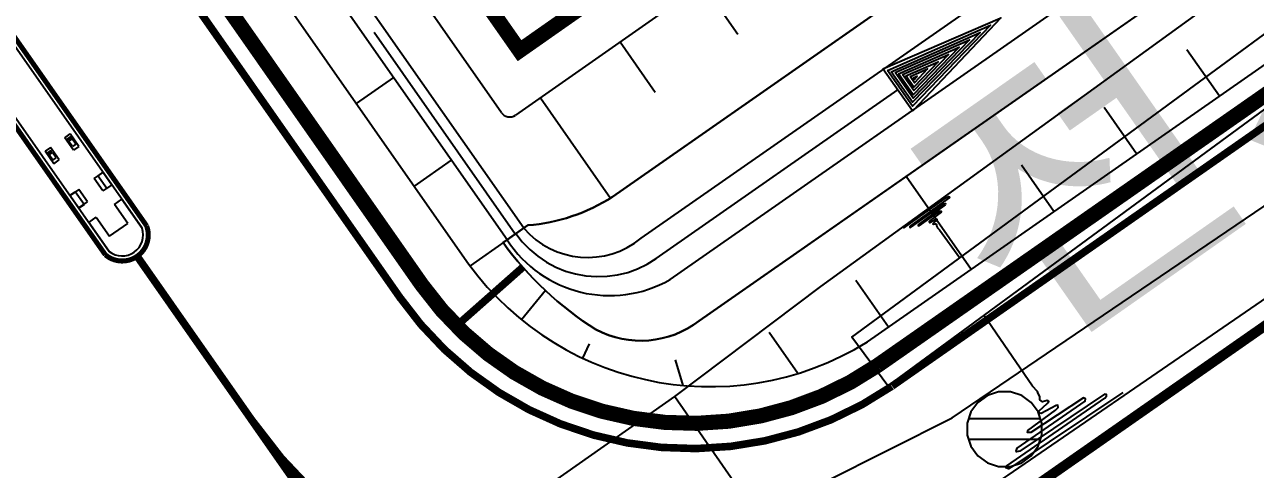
# Model space of a CAD drawing. Header units: millimetres. Extents: x 152904052 to 153933663, y 538271515 to 539240469.
# Drawn here: x 153435995 to 153460405, y 538551338 to 538560153 of the extents above; entities that cross this region are included whole.
import ezdxf
from ezdxf.enums import TextEntityAlignment as Align

# ---------------------------------------------------------------- set-up
doc = ezdxf.new("R2010")
doc.units = ezdxf.units.MM
doc.layers.add('SCHM', color=9, linetype='Continuous')
doc.layers.add('TEXT', color=7, linetype='Continuous')
doc.styles.get("Standard").update_dxf_attribs({"font": 'GulimChe.ttf'})

msp = doc.modelspace()

# ---------------------------------------------------------------- linework, layer by layer
at = {"layer": 'SCHM'}
for p, q in [((153447653.7, 538556740.9), (153501257.3, 538594112.2)), ((153448225.8, 538555920.7), (153501844.5, 538593303.3)), ((153448799.4, 538555101.6), (153503195.3, 538593026)), ((153449372.9, 538554282.4), (153503421.5, 538591964.6)), ((153445893.2, 538556118.7), (153426530.2, 538583771.9)), ((153445565.5, 538555889.3), (153426202.5, 538583542.5)), ((153452713.3, 538553869.1), (153485446.2, 538576697.9)), ((153449443.5, 538560959.4), (153450142.4, 538559961.3)), ((153447805.2, 538559812.3), (153448502.9, 538558815.8)), ((153459690.4, 538558735.1), (153459045.7, 538559655.9)), ((153442577.5, 538558588.2), (153443314.4, 538559104.2)), ((153446223.7, 538558704.9), (153447616.9, 538556715.2)), ((153458050, 538557591), (153457405.1, 538558511.9)), ((153436789.5, 538557911.7), (153436895.3, 538557985.8)), ((153436961.5, 538557665.9), (153436789.5, 538557911.7)), ((153436908.7, 538557932.1), (153436839.1, 538557883.3)), ((153436903.1, 538557866), (153436839.1, 538557883.3)), ((153436937.9, 538557890.4), (153436868.3, 538557841.6)), ((153436941.2, 538557737.5), (153436868.3, 538557841.6)), ((153437067.4, 538557740.1), (153436895.3, 538557985.8)), ((153436903.1, 538557866), (153436908.7, 538557932.1)), ((153437010.8, 538557786.2), (153436937.9, 538557890.4)), ((153436509.7, 538557715.8), (153436403.8, 538557641.7)), ((153436575.9, 538557395.9), (153436403.8, 538557641.7)), ((153436449.7, 538557610.7), (153436519.4, 538557659.5)), ((153436513.8, 538557593.4), (153436449.7, 538557610.7)), ((153436478.9, 538557569), (153436548.6, 538557617.8)), ((153436681.8, 538557470), (153436509.7, 538557715.8)), ((153436513.8, 538557593.4), (153436519.4, 538557659.5)), ((153436621.5, 538557513.7), (153436548.6, 538557617.8)), ((153437010.8, 538557786.2), (153436941.2, 538557737.5)), ((153437067.4, 538557740.1), (153436961.5, 538557665.9)), ((153436551.9, 538557464.9), (153436478.9, 538557569)), ((153436551.9, 538557464.9), (153436621.5, 538557513.7)), ((153436575.9, 538557395.9), (153436681.8, 538557470)), ((153443724.6, 538556949.9), (153444461.6, 538557465.9)), ((153456409.5, 538556446.9), (153455764.6, 538557367.9)), ((153437376.7, 538557102.1), (153437550.8, 538557224)), ((153437548, 538557228.1), (153437445.6, 538557156.4)), ((153437623.4, 538556902.5), (153437445.6, 538557156.4)), ((153437725.8, 538556974.2), (153437548, 538557228.1)), ((153454769.1, 538555302.8), (153453479, 538557145.2)), ((153437069.6, 538556887), (153436895.5, 538556765.2)), ((153437241.6, 538556641.3), (153437069.6, 538556887)), ((153437548.8, 538556856.4), (153437376.7, 538557102.1)), ((153437722.9, 538556978.3), (153437548.8, 538556856.4)), ((153437623.4, 538556902.5), (153437725.8, 538556974.2)), ((153436892.6, 538556769.3), (153436995, 538556840.9)), ((153437070.4, 538556515.3), (153436892.6, 538556769.3)), ((153437172.8, 538556587), (153436995, 538556840.9)), ((153437067.6, 538556519.4), (153437241.6, 538556641.3)), ((153437776.2, 538556588.3), (153437923.6, 538556691.6)), ((153437923.6, 538556691.6), (153438325.1, 538556118.2)), ((153437172.8, 538556587), (153437070.4, 538556515.3)), ((153438040, 538556211.5), (153437776.2, 538556588.3)), ((153437268.3, 538556232.7), (153437415.8, 538556335.9)), ((153437669.8, 538555659.3), (153437268.3, 538556232.7)), ((153437415.8, 538556335.9), (153437679.6, 538555959.1)), ((153437679.6, 538555959.1), (153438040, 538556211.5)), ((153445483.6, 538555831.9), (153445975.2, 538556176.2)), ((153445565.5, 538555889.3), (153444828.5, 538555373.3)), ((153453128.6, 538554158.7), (153452483.5, 538555080)), ((153446323, 538554883.6), (153445851.7, 538554303.3)), ((153451330.6, 538553239.7), (153450764.2, 538554048.6)), ((153447191.5, 538553826.5), (153447058.3, 538553544.3)), ((153449055.9, 538553001.4), (153448901.6, 538553512))]:
    msp.add_line(p, q, dxfattribs=at)
for points in [[(153309206.5, 538922882.6), (153362041.8, 538959878.3), (153517431.3, 538737959.2), (153500636.4, 538637005.7), (153497846.8, 538615992.3), (153507779.6, 538601806.8), (153445728.8, 538558358.4)], [(153451868.5, 538551091.5), (153454391.5, 538552358.5), (153470526.5, 538563303.6), (153481348.5, 538570923.6), (153502160.5, 538585055.6), (153505944.5, 538587988.6), (153507722.5, 538589393.6), (153509438.5, 538591417.6), (153510699.5, 538594186.6), (153511447.5, 538597181.6), (153512171.5, 538599395.6), (153512918.5, 538600455.6), (153513448.5, 538601437.6), (153514058.5, 538602557.6), (153514256.5, 538608048.6), (153514491.5, 538611342.6), (153514413.5, 538614092.6), (153514491.5, 538616685.6), (153515258.5, 538620161.6), (153515966.5, 538622249.6), (153516831.4, 538623997.6), (153518565.4, 538625577.6), (153523027.4, 538629957.6)], [(153445450.3, 538558407.5), (153427152.3, 538584539.8)], [(153425309.4, 538583249.4), (153444629.2, 538555657.9)], [(153442926.5, 538560000.2), (153445724.3, 538556004.5)], [(153448519.7, 538555517.1), (153453310.7, 538558859.5)], [(153453423.5, 538556116.1), (153454281.5, 538556724.6), (153454317.5, 538556748.1), (153454338, 538556739.3), (153454331.4, 538556722.8), (153453564.5, 538556165.3), (153453551.5, 538556149.8), (153453553.5, 538556135.7), (153453567.7, 538556134.6), (153454229.7, 538556602.9), (153454257.1, 538556609.7), (153454260.2, 538556605.5), (153454252.4, 538556580.4), (153453721.8, 538556192.8), (153453718.9, 538556174.4), (153453735.4, 538556167.7), (153454145.8, 538556452.8), (153454172.6, 538556455.1), (153454171.1, 538556438.8), (153453954.4, 538556270.8), (153453933.7, 538556248.3), (153453938, 538556230.6), (153453949.7, 538556232.9), (153454068.2, 538556299), (153454086, 538556294.6), (153454083.7, 538556279.9), (153454021.9, 538556219.3), (153454009.5, 538556203.2), (153454023.8, 538556195), (153454060.8, 538556207.5), (153454080.5, 538556191.5), (153454082, 538556164.3), (153454095, 538556141.1), (153454102, 538556125.8), (153454142.9, 538556084.1), (153454543.6, 538555531.1)], [(153445738, 538556010.1), (153445865.1, 538555846.3), (153446011.7, 538555696.2), (153446171, 538555563.3), (153446345.1, 538555444.8), (153446530.1, 538555346.4), (153446723.1, 538555266.1), (153446923, 538555211.3), (153447128.2, 538555172.7), (153447337.6, 538555157.7), (153447546.5, 538555167.2), (153447751.1, 538555194.5), (153447957.2, 538555243.4), (153448152.4, 538555313.8), (153448339.5, 538555407.6), (153448519.7, 538555517.1)], [(153457773.6, 538552863.3), (153455597.2, 538551402.2), (153455505.8, 538551345.9), (153455455.4, 538551369.2), (153455472.9, 538551409.8), (153457419.3, 538552749.6), (153457452.5, 538552787.4), (153457448.5, 538552822.6), (153457413.2, 538552826.3), (153455734, 538551702.1), (153455665.3, 538551686.8), (153455657.9, 538551697.6), (153455678.8, 538551759.6), (153457025.5, 538552691.3), (153457034, 538552736.9), (153456993.4, 538552754.6), (153455952.4, 538552070.7), (153455885.8, 538552066.7), (153455890.5, 538552107), (153456441.1, 538552511.9), (153456494.1, 538552566.4), (153456484.6, 538552610.9), (153456455.2, 538552605.9), (153456155.9, 538552448.7), (153456111.7, 538552461), (153456118.4, 538552497.4), (153456276.3, 538552644.3), (153456308.2, 538552683.8), (153456273, 538552705.1), (153456180, 538552676.4), (153456132, 538552717.3), (153456130, 538552785.4), (153456099.1, 538552843.9), (153456082.6, 538552882.5), (153455983.4, 538552988.9), (153455020.4, 538554392.5)], [(153454709.3, 538552347.8), (153456148.4, 538552347.8)], [(153454706.5, 538551934.5), (153456151.2, 538551934.5)]]:
    msp.add_lwpolyline(points, dxfattribs=at)
for points, const_width in [([(153516377.8, 538737720.2), (153499645.1, 538637137.3), (153487684.3, 538628762.3), (153506386.8, 538602052.4), (153445810.6, 538559636.4), (153427681.5, 538585527.4, 0.4141458), (153426288.9, 538585772.8), (153424446.1, 538584482.4, 0.4142136), (153424200.5, 538583089.7), (153443870.2, 538554998.6, 0.4088796), (153452912.1, 538553398.1), (153485721, 538576279.9), (153508667.6, 538588016.3)], 300), ([(153443428.6, 538554757.1, 0.4111623), (153453191.1, 538552983.2)], 150)]:
    msp.add_lwpolyline(points, format="xyb", dxfattribs=dict(at, const_width=const_width))
for points in [[(153501701.1, 538594421.6), (153447653.7, 538556740.9, -0.1251391), (153445975.2, 538556176.2), (153445565.5, 538555889.3)], [(153494494.8, 538585741), (153449372.9, 538554282.4, -0.2938498), (153447324.7, 538554108.7, -0.0942015), (153445483.6, 538555831.9, -4.9618024)], [(153445483.6, 538555831.9, 0.0942015), (153447324.7, 538554108.7, 0.2938498), (153449372.9, 538554282.4)]]:
    msp.add_lwpolyline(points, format="xyb", dxfattribs=at)
at = {"layer": 'SCHM', "ltscale": 0.3, "const_width": 200}
msp.add_lwpolyline([(153454400.7, 538549864.4), (153508810.6, 538587811.3)], dxfattribs=at)
at = {"layer": 'SCHM', "const_width": 150}
for points in [[(153443460.6, 538554711.8), (153422930.6, 538584031.7)], [(153453198.1, 538552988), (153486007, 538575869.8)], [(153438226.9, 538555561.1), (153440717.1, 538552004.7)]]:
    msp.add_lwpolyline(points, dxfattribs=at)
at = {"layer": 'SCHM'}
for points, const_width in [([(153428476.4, 538570357.9, 0.7729917), (153427657.3, 538569784.3), (153437595.7, 538555590.9, 0.7729917), (153438414.8, 538556164.5)], 100), ([(153454399.6, 538549865.9), (153446212.7, 538544156.2), (153440487.7, 538552332.4, 0.4136664)], 150)]:
    msp.add_lwpolyline(points, format="xyb", close=True, dxfattribs=dict(at, const_width=const_width))
msp.add_lwpolyline([(153428402.3, 538570289.5, 0.75), (153427747, 538569830.6), (153437669.8, 538555659.3, 0.75), (153438325.1, 538556118.2)], format="xyb", close=True, dxfattribs=at)
for points in [[(153453018.7, 538559276.5), (153455342.5, 538560277.9), (153455359.1, 538560289.6), (153453616.7, 538558452.1), (153453602.8, 538558442.4), (153453018.7, 538559276.5)], [(153453110.8, 538559245.7), (153455150.6, 538560143.6), (153453605.3, 538558539.4), (153453110.8, 538559245.7)], [(153453179.2, 538559219), (153454944.8, 538559999.5), (153453603.6, 538558612.8), (153453179.2, 538559219)], [(153453259.5, 538559204.8), (153454736.3, 538559853.5), (153453617.8, 538558693.2), (153453259.5, 538559204.8)], [(153453326, 538559180.9), (153454527.8, 538559707.5), (153453615.3, 538558761.9), (153453326, 538559180.9)], [(153453408.3, 538559164), (153454319.2, 538559561.5), (153453632.2, 538558844.2), (153453408.3, 538559164)], [(153453472, 538559138.1), (153454113.5, 538559417.4), (153453627.7, 538558915.7), (153453472, 538559138.1)], [(153453555.1, 538559125.9), (153453903, 538559274.1), (153453641.9, 538558996), (153453555.1, 538559125.9)], [(153453618.8, 538559100), (153453694.5, 538559128.1), (153453642.2, 538559066.7), (153453618.8, 538559100)], [(153455311.5, 538552877.1), (153455088.3, 538552804.6), (153454898.5, 538552666.7), (153454760.6, 538552476.9), (153454688.1, 538552253.7), (153454688.1, 538552019), (153454760.6, 538551795.9), (153454898.5, 538551606), (153455088.3, 538551468.1), (153455311.5, 538551395.6), (153455546.2, 538551395.6), (153455769.3, 538551468.1), (153455959.2, 538551606), (153456097.1, 538551795.9), (153456169.6, 538552019), (153456169.6, 538552253.7), (153456097.1, 538552476.9), (153455959.2, 538552666.7), (153455769.3, 538552804.6), (153455546.2, 538552877.1)]]:
    msp.add_lwpolyline(points, close=True, dxfattribs=at)
at = {"layer": 'SCHM', "ltscale": 15, "const_width": 150, "flags": 128}
msp.add_lwpolyline([(153444559.1, 538554182.2), (153445882.1, 538555350.3)], dxfattribs=at)
at = {"layer": 'SCHM'}
for points in [[(153448888.5, 538552779.5, 0), (153451788.5, 538554963.5, 0), (153466631.5, 538565717.5, 0), (153481558.5, 538576070.6, 0), (153485014.5, 538580349.6, 0), (153503760.5, 538591305.6, 0), (153510172.5, 538596496.3, 0)], [(153382161.6, 538500264.4, 0), (153382398.6, 538499995.4, 0), (153397011.6, 538510140.5, 0), (153444633.6, 538543421.5, 0), (153444633.6, 538543421.5, 0), (153445819.6, 538544874.5, 0), (153446761.6, 538545668.5, 0), (153452911.5, 538549925.5, 0), (153455044.5, 538550922.5, 0), (153455501.5, 538551225.5, 0), (153481651.5, 538569179.6, 0), (153509439.5, 538588572.6, 0), (153510362.5, 538589716.6, 0), (153510498.5, 538590670.6, 0)], [(153446761.6, 538545668.5, 0), (153446233.6, 538546960.5, 0), (153444062.6, 538549391.5, 0), (153448888.5, 538552779.5, 0), (153450393.5, 538550620.5, 0), (153452911.5, 538549925.5, 0)]]:
    msp.add_polyline3d(points, dxfattribs=at)
msp.add_polyline3d([(153503581.5, 538589347.6, 0), (153504237.2, 538588342.6, 0), (153486879.8, 538577017.4, 0), (153468904, 538564586.2, 0), (153453114.2, 538552992.9, 0), (153452404, 538553960.1, 0), (153468207.5, 538565563.5, 0), (153486210.5, 538578013.6, 0)], close=True, dxfattribs=at)
for centre, radius, start, end in [((153445614.1, 538558522.2), 200, 214.99999, 305.00001), ((153445703.9, 538559759.4), 3593.4, 274.32996, 302.8614), ((153447598.2, 538557202.1), 2419.8, 212.857, 299.71786), ((153447161, 538557215.5), 1676.4, 220.86287, 309.4329), ((153449587.3, 538558903.3), 5925.8, 213.20675, 301.83802)]:
    msp.add_arc(centre, radius, start, end, dxfattribs=at)

# ---------------------------------------------------------------- texts
at = {"layer": 'TEXT'}
msp.add_text('전기실#CD', height=4550, rotation=34.99992, dxfattribs=at).set_placement((153466474.5, 538561025.3), align=Align.CENTER)

doc.saveas('drawing.dxf')
